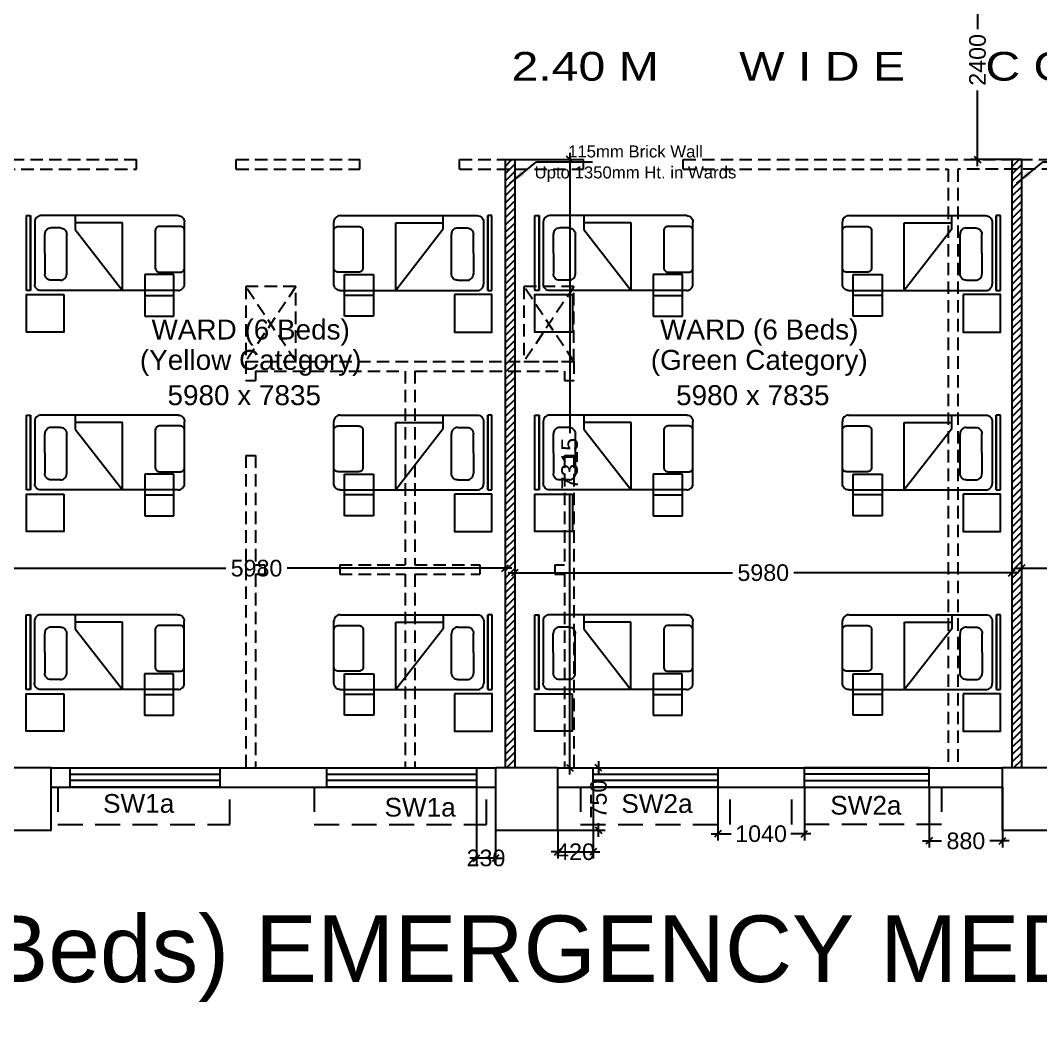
# Model space of a CAD drawing. Extents: x 6345096 to 6738923, y -6490958 to -6305885.
# Drawn here: x 6617354 to 6629621, y -6375273 to -6363256 of the extents above; entities that cross this region are included whole.
import ezdxf
from ezdxf.enums import TextEntityAlignment as Align

# ---------------------------------------------------------------- set-up
doc = ezdxf.new("R2010")
doc.units = 0
doc.header["$LTSCALE"] = 600
doc.header["$MEASUREMENT"] = 0
doc.header["$PDMODE"] = 35
doc.linetypes.add('DASHED', pattern=[0.75, 0.5, -0.25])
doc.linetypes.add('HIDDEN', pattern=[0.375, 0.25, -0.125])
doc.layers.get('0').update_dxf_attribs({"linetype": 'CONTINUOUS'})
doc.layers.get('Defpoints').update_dxf_attribs({"linetype": 'CONTINUOUS'})
for name, color, linetype in [('Beds', 33, 'CONTINUOUS'), ('chajja', 7, 'CONTINUOUS'), ('DIM-TEXT', 8, 'CONTINUOUS'), ('FURN', 32, 'CONTINUOUS'), ('HS', 251, 'CONTINUOUS'), ('joinery', 7, 'CONTINUOUS'), ('LA-column', 3, 'CONTINUOUS'), ('PARTI', 21, 'CONTINUOUS'), ('Room Dim', 1, 'CONTINUOUS'), ('TEXT', 6, 'CONTINUOUS'), ('TXT', 6, 'CONTINUOUS'), ('Walls', 7, 'CONTINUOUS'), ('Ward Hatch', 170, 'CONTINUOUS'), ('WIN', 151, 'CONTINUOUS'), ('Working Dim', 5, 'CONTINUOUS')]:
    doc.layers.add(name, color=color, linetype=linetype)
doc.styles.add('ari', font='arial.ttf')
doc.styles.add('ARIAL', font='arial.ttf')
doc.styles.add('RT', font='romant.shx')
doc.dimstyles.new('int. dim', dxfattribs={"dimtxt": 200, "dimasz": 80, "dimexe": 80, "dimexo": 0, "dimgap": 70, "dimtad": 0, "dimdec": 0, "dimzin": 12, "dimdsep": 46, "dimtxsty": 'ari', "dimblk": 'OBLIQUE', "dimcen": 2, "dimdle": 80, "dimclrd": 256, "dimclre": 256, "dimclrt": 6, "dimadec": 0, "dimazin": 0, "dimtfac": 1, "dimtdec": 0, "dimtix": 1, "dimtmove": 2, "dimatfit": 3, "dimfxl": 1, "dimtolj": 1, "dimtzin": 0, "dimlwd": -1, "dimlwe": -1, "dimarcsym": 0})
doc.dimstyles.new('TEXT', dxfattribs={"dimscale": 0, "dimtxt": 600, "dimasz": 300, "dimexe": 300, "dimexo": 30, "dimgap": 50, "dimtad": 0, "dimdec": 0, "dimzin": 0, "dimdsep": 46, "dimtxsty": 'RT', "dimblk": 'OBLIQUE', "dimcen": 0.09, "dimdle": 300, "dimclrd": 256, "dimclre": 256, "dimclrt": 170, "dimadec": 0, "dimazin": 0, "dimtfac": 1, "dimtdec": 0, "dimtofl": 0, "dimtmove": 2, "dimatfit": 3, "dimfxl": 1, "dimfrac": 2, "dimtolj": 1, "dimtzin": 0, "dimlwd": -1, "dimlwe": -1, "dimarcsym": 0})
pattern_1 = [(45, (0, 81878.28), (-44.19417382, 44.19417382), [])]

# ---------------------------------------------------------------- blocks, each defined once
blk = doc.blocks.new('A$C1D410D94')
at = {"layer": 'Beds', "color": 8, "linetype": 'Continuous', "ltscale": 5}
for p, q in [((-1254, -462), (-1254, 438)), ((-1254, 438), (-1204, 438)), ((-1204, -462), (-1204, 438)), ((-1204, 438), (-1204, 438)), ((-1204, 438), (-1204, -462)), ((-1153, 377), (-1154, 363)), ((-1148, 392), (-1153, 377)), ((-1141, 404), (-1148, 392)), ((-1132, 416), (-1141, 404)), ((-1121, 425), (-1132, 416)), ((-1108, 432), (-1121, 425)), ((-1094, 436), (-1108, 432)), ((-1079, 438), (-1094, 436)), ((571, 438), (-1079, 438)), ((-666, 438), (-666, 269)), ((571, 438), (586, 436)), ((586, 436), (600, 432)), ((600, 432), (612, 425)), ((612, 425), (624, 416)), ((624, 416), (633, 404)), ((633, 404), (640, 392)), ((640, 392), (645, 377)), ((645, 377), (646, 363)), ((-1154, 363), (-1154, -387)), ((-1020, 256), (-1027, 243)), ((-1010, 267), (-1020, 256)), ((-999, 277), (-1010, 267)), ((-986, 284), (-999, 277)), ((-972, 288), (-986, 284)), ((-957, 289), (-972, 288)), ((-843, 289), (-957, 289)), ((-843, 289), (-829, 288)), ((-829, 288), (-814, 284)), ((-814, 284), (-802, 277)), ((-802, 277), (-790, 267)), ((-790, 267), (-781, 256)), ((-781, 256), (-774, 243)), ((-98, 350), (-666, 350)), ((-666, 269), (-98, -462)), ((-98, -462), (-98, 350)), ((646, -387), (646, 363)), ((-1031, 229), (-1032, 214)), ((-1032, -15), (-1032, 214)), ((-1027, 243), (-1031, 229)), ((-774, 243), (-770, 229)), ((-770, 229), (-768, 214)), ((-768, -265), (-768, 214)), ((-1032, -15), (-1032, -265)), ((-1031, -280), (-1032, -265)), ((-1027, -294), (-1031, -280)), ((-1020, -307), (-1027, -294)), ((-1010, -318), (-1020, -307)), ((-999, -328), (-1010, -318)), ((-986, -335), (-999, -328)), ((-972, -339), (-986, -335)), ((-957, -340), (-972, -339)), ((-843, -340), (-957, -340)), ((-843, -340), (-829, -339)), ((-829, -339), (-814, -335)), ((-814, -335), (-802, -328)), ((-802, -328), (-790, -318)), ((-790, -318), (-781, -307)), ((-781, -307), (-774, -294)), ((-774, -294), (-770, -280)), ((-770, -280), (-768, -265)), ((-1204, -462), (-1254, -462)), ((-1153, -402), (-1154, -387)), ((-1148, -416), (-1153, -402)), ((-1141, -429), (-1148, -416)), ((-1132, -440), (-1141, -429)), ((-1121, -449), (-1132, -440)), ((-1108, -457), (-1121, -449)), ((-1094, -461), (-1108, -457)), ((-1079, -462), (-1094, -461)), ((571, -462), (-1079, -462)), ((571, -462), (586, -461)), ((586, -461), (600, -456)), ((600, -456), (612, -449)), ((612, -449), (624, -440)), ((624, -440), (633, -429)), ((633, -429), (640, -416)), ((640, -416), (645, -402)), ((645, -402), (646, -387))]:
    blk.add_line(p, q, dxfattribs=at)
at = {"layer": 'Beds', "color": 8, "linetype": 'HIDDEN', "ltscale": 100}
blk.add_line((168, -521), (518, -521), dxfattribs=at)
at = {"layer": 'Beds', "color": 8}
blk.add_lwpolyline([(646, -192), (646, 258, 0.414214), (596, 308), (346, 308, 0.414214), (296, 258), (296, -192, 0.414214), (346, -242), (596, -242, 0.414214)], format="xyb", close=True, dxfattribs=at)
at = {"layer": 'Beds', "color": 8, "linetype": 'HIDDEN', "ltscale": 100}
blk.add_lwpolyline([(518, -771), (518, -271), (168, -271), (168, -771)], close=True, dxfattribs=at)
at = {"layer": 'Beds', "color": 8, "linetype": 'Continuous', "ltscale": 5}
blk.add_lwpolyline([(-804, -512), (-804, -962), (-1254, -962), (-1254, -512)], close=True, dxfattribs=at)
blk = doc.blocks.new('_Oblique')
at = {"color": 0, "linetype": 'ByBlock', "lineweight": -2}
blk.add_line((-0.5, -0.5), (0.5, 0.5), dxfattribs=at)
blk = doc.blocks.new('*D294')
at = {"layer": 'Defpoints', "color": 0, "transparency": 16777216}
for p in [(6628863, -6362531), (6629275, -6362531, 5), (6629275, -6364931, 6)]:
    blk.add_point(p, dxfattribs=at)
at = {"layer": 'Working Dim', "transparency": 16777216}
for p, q in [((6628863, -6362451), (6628863, -6363361)), ((6629275, -6362531), (6628783, -6362531)), ((6628863, -6365011), (6628863, -6364101)), ((6629275, -6364931), (6628783, -6364931))]:
    blk.add_line(p, q, dxfattribs=at)
at = {"layer": 'Working Dim', "transparency": 16777216, "xscale": 80, "yscale": 80, "zscale": 80}
for p, rotation in [((6628863, -6362531), 90), ((6628863, -6364931), 270)]:
    blk.add_blockref('_Oblique', p, dxfattribs=dict(at, rotation=rotation))
at = {"layer": 'Working Dim', "color": 6, "transparency": 16777216, "insert": (6628863, -6363731), "char_height": 200, "attachment_point": 5, "rotation": 90, "style": 'ari'}
blk.add_mtext('\\A1;2400', dxfattribs=at)
blk = doc.blocks.new('*D298')
at = {"layer": 'Defpoints', "color": 0, "transparency": 16777216}
for p in [(6623817, -6372246, -22), (6623817, -6372996, -22), (6624305, -6372996)]:
    blk.add_point(p, dxfattribs=at)
at = {"layer": 'Working Dim', "transparency": 16777216}
for p, q in [((6623817, -6372246), (6624385, -6372246)), ((6624305, -6372166), (6624305, -6372331)), ((6623817, -6372996), (6624385, -6372996)), ((6624305, -6373076), (6624305, -6372910))]:
    blk.add_line(p, q, dxfattribs=at)
at = {"layer": 'Working Dim', "transparency": 16777216, "xscale": 80, "yscale": 80, "zscale": 80}
for p, rotation in [((6624305, -6372246), 90), ((6624305, -6372996), 270)]:
    blk.add_blockref('_Oblique', p, dxfattribs=dict(at, rotation=rotation))
at = {"layer": 'Working Dim', "color": 6, "transparency": 16777216, "insert": (6624305, -6372621), "char_height": 200, "attachment_point": 5, "rotation": 90, "style": 'ari'}
blk.add_mtext('\\A1;750', dxfattribs=at)
blk = doc.blocks.new('*D650')
at = {"layer": 'Defpoints', "color": 0, "transparency": 16777216}
for p in [(6628282, -6372476, 1), (6629161, -6372476), (6629161, -6373124)]:
    blk.add_point(p, dxfattribs=at)
at = {"layer": 'Working Dim', "transparency": 16777216}
for p, q in [((6628282, -6372476), (6628282, -6373204)), ((6629161, -6372476), (6629161, -6373204)), ((6628202, -6373124), (6628431, -6373124)), ((6629241, -6373124), (6629012, -6373124))]:
    blk.add_line(p, q, dxfattribs=at)
at = {"layer": 'Working Dim', "transparency": 16777216, "xscale": 80, "yscale": 80, "zscale": 80, "rotation": 180}
blk.add_blockref('_Oblique', (6628282, -6373124), dxfattribs=at)
at = {"layer": 'Working Dim', "transparency": 16777216, "xscale": 80, "yscale": 80, "zscale": 80}
blk.add_blockref('_Oblique', (6629161, -6373124), dxfattribs=at)
at = {"layer": 'Working Dim', "color": 6, "transparency": 16777216, "insert": (6628722, -6373124), "char_height": 200, "attachment_point": 5, "style": 'ari'}
blk.add_mtext('\\A1;880', dxfattribs=at)
blk = doc.blocks.new('*D939')
at = {"layer": 'Defpoints', "color": 0, "transparency": 16777216}
for p in [(6617203, -6369741, 9), (6623182, -6369741, 6), (6623182, -6369845)]:
    blk.add_point(p, dxfattribs=at)
at = {"layer": 'Working Dim', "transparency": 16777216}
for p, q in [((6617203, -6369741), (6617203, -6369925)), ((6623182, -6369741), (6623182, -6369925)), ((6617123, -6369845), (6619825, -6369845)), ((6623262, -6369845), (6620561, -6369845))]:
    blk.add_line(p, q, dxfattribs=at)
at = {"layer": 'Working Dim', "transparency": 16777216, "xscale": 80, "yscale": 80, "zscale": 80, "rotation": 180}
blk.add_blockref('_Oblique', (6617203, -6369845), dxfattribs=at)
at = {"layer": 'Working Dim', "transparency": 16777216, "xscale": 80, "yscale": 80, "zscale": 80}
blk.add_blockref('_Oblique', (6623182, -6369845), dxfattribs=at)
at = {"layer": 'Working Dim', "color": 6, "transparency": 16777216, "insert": (6620193, -6369845), "char_height": 200, "attachment_point": 5, "style": 'ari'}
blk.add_mtext('\\A1;5980', dxfattribs=at)
blk = doc.blocks.new('*D940')
at = {"layer": 'Defpoints', "color": 0, "transparency": 16777216}
for p in [(6629390, -6369745, 6), (6635692, -6369745, 2), (6635692, -6369844)]:
    blk.add_point(p, dxfattribs=at)
at = {"layer": 'Working Dim', "transparency": 16777216}
for p, q in [((6629390, -6369745), (6629390, -6369924)), ((6635692, -6369745), (6635692, -6369924)), ((6629310, -6369844), (6632172, -6369844)), ((6635772, -6369844), (6632910, -6369844))]:
    blk.add_line(p, q, dxfattribs=at)
at = {"layer": 'Working Dim', "transparency": 16777216, "xscale": 80, "yscale": 80, "zscale": 80, "rotation": 180}
blk.add_blockref('_Oblique', (6629390, -6369844), dxfattribs=at)
at = {"layer": 'Working Dim', "transparency": 16777216, "xscale": 80, "yscale": 80, "zscale": 80}
blk.add_blockref('_Oblique', (6635692, -6369844), dxfattribs=at)
at = {"layer": 'Working Dim', "color": 6, "transparency": 16777216, "insert": (6632541, -6369844), "char_height": 200, "attachment_point": 5, "style": 'ari'}
blk.add_mtext('\\A1;6300', dxfattribs=at)
blk = doc.blocks.new('*D942')
at = {"layer": 'Defpoints', "color": 0, "transparency": 16777216}
for p in [(6623297, -6364931, 6), (6623817, -6372246, 14), (6623959, -6372246)]:
    blk.add_point(p, dxfattribs=at)
at = {"layer": 'Working Dim', "transparency": 16777216}
for p, q in [((6623959, -6364851), (6623959, -6368220)), ((6623297, -6364931), (6624039, -6364931)), ((6623959, -6372326), (6623959, -6368957)), ((6623817, -6372246), (6624039, -6372246))]:
    blk.add_line(p, q, dxfattribs=at)
at = {"layer": 'Working Dim', "transparency": 16777216, "xscale": 80, "yscale": 80, "zscale": 80}
for p, rotation in [((6623959, -6364931), 90), ((6623959, -6372246), 270)]:
    blk.add_blockref('_Oblique', p, dxfattribs=dict(at, rotation=rotation))
at = {"layer": 'Working Dim', "color": 6, "transparency": 16777216, "insert": (6623959, -6368588), "char_height": 200, "attachment_point": 5, "rotation": 90, "style": 'ari'}
blk.add_mtext('\\A1;7315', dxfattribs=at)
blk = doc.blocks.new('*D1184')
at = {"layer": 'Defpoints', "color": 0, "transparency": 16777216}
for p in [(6623297, -6369871, 6), (6629275, -6369871, 6), (6629275, -6369899)]:
    blk.add_point(p, dxfattribs=at)
at = {"layer": 'Working Dim', "transparency": 16777216}
for p, q in [((6623217, -6369899), (6625918, -6369899)), ((6623297, -6369871), (6623297, -6369979)), ((6629355, -6369899), (6626655, -6369899)), ((6629275, -6369871), (6629275, -6369979))]:
    blk.add_line(p, q, dxfattribs=at)
at = {"layer": 'Working Dim', "transparency": 16777216, "xscale": 80, "yscale": 80, "zscale": 80, "rotation": 180}
blk.add_blockref('_Oblique', (6623297, -6369899), dxfattribs=at)
at = {"layer": 'Working Dim', "transparency": 16777216, "xscale": 80, "yscale": 80, "zscale": 80}
blk.add_blockref('_Oblique', (6629275, -6369899), dxfattribs=at)
at = {"layer": 'Working Dim', "color": 6, "transparency": 16777216, "insert": (6626286, -6369899), "char_height": 200, "attachment_point": 5, "style": 'ari'}
blk.add_mtext('\\A1;5980', dxfattribs=at)
blk = doc.blocks.new('*D1271')
at = {"layer": 'Defpoints', "color": 0, "transparency": 16777216}
for p in [(6625740, -6372474, 1), (6626780, -6372476, 1), (6626780, -6373038)]:
    blk.add_point(p, dxfattribs=at)
at = {"layer": 'Working Dim', "transparency": 16777216}
for p, q in [((6625740, -6372474), (6625740, -6373118)), ((6626780, -6372476), (6626780, -6373118)), ((6625660, -6373038), (6625901, -6373038)), ((6626860, -6373038), (6626619, -6373038))]:
    blk.add_line(p, q, dxfattribs=at)
at = {"layer": 'Working Dim', "transparency": 16777216, "xscale": 80, "yscale": 80, "zscale": 80, "rotation": 180}
blk.add_blockref('_Oblique', (6625740, -6373038), dxfattribs=at)
at = {"layer": 'Working Dim', "transparency": 16777216, "xscale": 80, "yscale": 80, "zscale": 80}
blk.add_blockref('_Oblique', (6626780, -6373038), dxfattribs=at)
at = {"layer": 'Working Dim', "color": 6, "transparency": 16777216, "insert": (6626260, -6373038), "char_height": 200, "attachment_point": 5, "style": 'ari'}
blk.add_mtext('\\A1;1040', dxfattribs=at)
blk = doc.blocks.new('*D1282')
at = {"layer": 'Defpoints', "color": 0, "linetype": 'Continuous', "transparency": 16777216}
for p in [(6610879, -6372846, 13), (6651519, -6372996, 14), (6651519, -6374541)]:
    blk.add_point(p, dxfattribs=at)
at = {"layer": 'DIM-TEXT', "transparency": 16777216}
for p, q in [((6610879, -6372846), (6610879, -6374841)), ((6651519, -6372996), (6651519, -6374841)), ((6610579, -6374541), (6611790, -6374541)), ((6651819, -6374541), (6650608, -6374541))]:
    blk.add_line(p, q, dxfattribs=at)
at = {"layer": 'DIM-TEXT', "linetype": 'Continuous', "transparency": 16777216, "xscale": 300, "yscale": 300, "zscale": 300, "rotation": 180}
blk.add_blockref('_Oblique', (6610879, -6374541), dxfattribs=at)
at = {"layer": 'DIM-TEXT', "linetype": 'Continuous', "transparency": 16777216, "xscale": 300, "yscale": 300, "zscale": 300}
blk.add_blockref('_Oblique', (6651519, -6374541), dxfattribs=at)
at = {"layer": 'DIM-TEXT', "color": 170, "linetype": 'Continuous', "transparency": 16777216, "insert": (6631199, -6374541), "char_height": 750, "attachment_point": 5, "style": 'ari'}
blk.add_mtext('\\A1;{\\H1.067x;(I.C.U. - 6 Beds) EMERGENCY MEDICINE DEPT (18 Beds) TRIAGE (6 Beds)}', dxfattribs=at)
blk = doc.blocks.new('*D1919')
at = {"layer": 'Defpoints', "color": 0, "transparency": 16777216}
for p in [(6622837, -6372476, 1), (6623067, -6372996, 1), (6622837, -6373330)]:
    blk.add_point(p, dxfattribs=at)
at = {"layer": 'Working Dim', "transparency": 16777216}
for p, q in [((6622837, -6372476), (6622837, -6373410)), ((6623067, -6372996), (6623067, -6373410)), ((6622837, -6373330), (6622757, -6373330)), ((6623067, -6373330), (6622837, -6373330)), ((6623067, -6373330), (6623147, -6373330))]:
    blk.add_line(p, q, dxfattribs=at)
at = {"layer": 'Working Dim', "transparency": 16777216, "xscale": 80, "yscale": 80, "zscale": 80}
blk.add_blockref('_Oblique', (6622837, -6373330), dxfattribs=at)
at = {"layer": 'Working Dim', "transparency": 16777216, "xscale": 80, "yscale": 80, "zscale": 80, "rotation": 180}
blk.add_blockref('_Oblique', (6623067, -6373330), dxfattribs=at)
at = {"layer": 'Working Dim', "color": 6, "transparency": 16777216, "insert": (6622952, -6373330), "char_height": 200, "attachment_point": 5, "style": 'ari'}
blk.add_mtext('\\A1;230', dxfattribs=at)
blk = doc.blocks.new('*D1920')
at = {"layer": 'Defpoints', "color": 0, "transparency": 16777216}
for p in [(6624240, -6372476, -39), (6623817, -6372996, 1), (6624240, -6373255)]:
    blk.add_point(p, dxfattribs=at)
at = {"layer": 'Working Dim', "transparency": 16777216}
for p, q in [((6624240, -6372476), (6624240, -6373335)), ((6623817, -6372996), (6623817, -6373335)), ((6623817, -6373255), (6623737, -6373255)), ((6623817, -6373255), (6624240, -6373255)), ((6624240, -6373255), (6624320, -6373255))]:
    blk.add_line(p, q, dxfattribs=at)
at = {"layer": 'Working Dim', "transparency": 16777216, "xscale": 80, "yscale": 80, "zscale": 80}
blk.add_blockref('_Oblique', (6623817, -6373255), dxfattribs=at)
at = {"layer": 'Working Dim', "transparency": 16777216, "xscale": 80, "yscale": 80, "zscale": 80, "rotation": 180}
blk.add_blockref('_Oblique', (6624240, -6373255), dxfattribs=at)
at = {"layer": 'Working Dim', "color": 6, "transparency": 16777216, "insert": (6624029, -6373255), "char_height": 200, "attachment_point": 5, "style": 'ari'}
blk.add_mtext('\\A1;420', dxfattribs=at)
blk = doc.blocks.new('*D2003')
at = {"layer": 'Defpoints', "color": 0, "linetype": 'Continuous', "transparency": 16777216}
for p in [(6610879, -6377055), (6610879, -6378106, 22), (6651940, -6378105, -1)]:
    blk.add_point(p, dxfattribs=at)
at = {"layer": 'DIM-TEXT', "transparency": 16777216}
for p, q in [((6610879, -6378106), (6610879, -6376755)), ((6651940, -6378105), (6651940, -6376755)), ((6610579, -6377055), (6620675, -6377055)), ((6652240, -6377055), (6642144, -6377055))]:
    blk.add_line(p, q, dxfattribs=at)
at = {"layer": 'DIM-TEXT', "linetype": 'Continuous', "transparency": 16777216, "xscale": 300, "yscale": 300, "zscale": 300, "rotation": 180}
blk.add_blockref('_Oblique', (6610879, -6377055), dxfattribs=at)
at = {"layer": 'DIM-TEXT', "linetype": 'Continuous', "transparency": 16777216, "xscale": 300, "yscale": 300, "zscale": 300}
blk.add_blockref('_Oblique', (6651940, -6377055), dxfattribs=at)
at = {"layer": 'DIM-TEXT', "color": 170, "linetype": 'Continuous', "transparency": 16777216, "insert": (6631409, -6377055), "char_height": 750, "attachment_point": 5, "style": 'ari'}
blk.add_mtext("\\A1;{\\H1.067x;SAMPLE COLLECTION & O.P.D's (9 Nos.)}", dxfattribs=at)
blk = doc.blocks.new('A$C2CD672AE')
at = {"layer": 'FURN', "color": 8, "linetype": 'HIDDEN'}
for p, q in [((90345.4, 89965.8, 1), (89744.6, 89065.8, 1)), ((90345.4, 89065.8, 1), (89744.6, 89965.8, 1)), ((93690.4, 89965.8, 1), (93089.6, 89065.8, 1)), ((93690.4, 89065.8, 1), (93089.6, 89965.8, 1))]:
    blk.add_line(p, q, dxfattribs=at)
at = {"layer": 'FURN', "color": 8, "linetype": 'HIDDEN', "elevation": 1}
for points in [[(90345.4, 89065.8), (90345.4, 89965.8), (89744.6, 89965.8), (89744.6, 89065.8)], [(93690.4, 89065.8), (93690.4, 89965.8), (93089.6, 89965.8), (93089.6, 89065.8)]]:
    blk.add_lwpolyline(points, close=True, dxfattribs=at)
at = {"layer": 'Walls', "color": 8, "linetype": 'HIDDEN'}
for p, q in [((85130.4, 91493.3), (88430.4, 91493.3)), ((88430.4, 91378.3), (88430.4, 91493.3)), ((89630.4, 91493.3), (91114.9, 91493.3)), ((89630.4, 91378.3), (89630.4, 91493.3)), ((91114.9, 91378.3), (91114.9, 91493.3)), ((92314.9, 91493.3), (93805.4, 91493.3)), ((92314.9, 91378.3), (92314.9, 91493.3)), ((93805.4, 91378.3), (93805.4, 91493.3)), ((95005.4, 91493.3), (101490.4, 91493.3)), ((95005.4, 91378.3), (95005.4, 91493.3)), ((85245.4, 91378.3), (88430.4, 91378.3)), ((89630.4, 91378.3), (91114.9, 91378.3)), ((92314.9, 91378.3), (93805.4, 91378.3)), ((95005.4, 91378.3), (98190.4, 91378.3)), ((98190.4, 91377.8), (98190.4, 84178.3)), ((101490.4, 91378.3), (98305.4, 91378.3)), ((98305.4, 91377.8), (98305.4, 84178.3)), ((89745.4, 89065.8), (93690.4, 89065.8)), ((89745.4, 89065.8), (89745.4, 88835.8)), ((93690.4, 89065.8), (93690.4, 88835.8)), ((89860.4, 88950.8), (91660.4, 88950.8)), ((89860.4, 88950.8), (89860.4, 88835.8)), ((91660.4, 88950.8), (91660.4, 86621.6)), ((91775.4, 88950.8), (91775.4, 86621.6)), ((91775.4, 88950.8), (93575.4, 88950.8)), ((93575.4, 88950.8), (93575.4, 88835.8)), ((89745.4, 88835.8), (89860.4, 88835.8)), ((93575.4, 88835.8), (93690.4, 88835.8)), ((89745.4, 87935.8), (89860.4, 87935.8)), ((89745.4, 87935.8), (89745.4, 84177.5)), ((89860.4, 87935.8), (89860.4, 86621.6)), ((93575.4, 87935.8), (93575.4, 86621.6)), ((93575.4, 87935.8), (93690.4, 87935.8)), ((93690.4, 87935.8), (93690.4, 84178.3)), ((89860.4, 86621.6), (89975.4, 86621.6)), ((89975.4, 86621.6), (89975.4, 86506.6)), ((90875.4, 86621.6), (91660.4, 86621.6)), ((90875.4, 86621.6), (90875.4, 86506.6)), ((91775.4, 86621.6), (92560.4, 86621.6)), ((92560.4, 86621.6), (92560.4, 86506.6)), ((93460.4, 86621.6), (93575.4, 86621.6)), ((93460.4, 86621.6), (93460.4, 86506.6)), ((89860.4, 86506.6), (89975.4, 86506.6)), ((89860.4, 86506.6), (89860.4, 84177.5)), ((90875.4, 86506.6), (91660.4, 86506.6)), ((91660.4, 86506.6), (91660.4, 84177.5)), ((91775.4, 86506.6), (92560.4, 86506.6)), ((91775.4, 86506.6), (91775.4, 84178.3)), ((93460.4, 86506.6), (93575.4, 86506.6)), ((93575.4, 86506.6), (93575.4, 84178.3)), ((87404, 84178.2), (89745.4, 84178.3)), ((89860.4, 84178.3), (91660.4, 84178.3)), ((91775.4, 84178.3), (92748, 84178.3)), ((93498, 84178.3), (93575.4, 84178.3)), ((93690.4, 84178.3), (98190.4, 84178.3)), ((98305.4, 84178.3), (98842, 84178.3)), ((87403.9, 83948.2), (92748, 83948.3)), ((93497.9, 83948.3), (98842, 83948.3))]:
    blk.add_line(p, q, dxfattribs=at)
at = {"layer": 'TXT', "color": 8, "linetype": 'HIDDEN', "style": 'ARIAL', "width": 1.2}
blk.add_text('2.40 M      W I D E      C O R R I D O R', height=345.6, dxfattribs=at).set_placement((97929, 92442.7, 1), align=Align.CENTER)

msp = doc.modelspace()

# ---------------------------------------------------------------- hatches: boundary and pattern name
at = {"layer": 'Ward Hatch'}
h = msp.add_hatch(dxfattribs=at)
h.set_pattern_fill('ANSI31', color=170, scale=500, style=0)
h.set_pattern_definition(pattern_1)
h.paths.add_polyline_path([(6623297.354, -6364930.6), (6623182.354, -6364930.6), (6623182.354, -6372245.6), (6623297.354, -6372245.6)])
h = msp.add_hatch(dxfattribs=at)
h.set_pattern_fill('ANSI31', color=170, scale=500, style=0)
h.set_pattern_definition(pattern_1)
h.paths.add_polyline_path([(6629390.354, -6364930.6), (6629339.443, -6364930.6), (6629275.354, -6364930.6), (6629275.354, -6372245.6), (6629390.354, -6372245.6)])

# ---------------------------------------------------------------- linework, layer by layer
at = {"layer": 'chajja', "color": 7, "linetype": 'DASHED'}
for points, elevation in [([(6617803.021, -6372475.809), (6617803.021, -6372925.809), (6619874.021, -6372925.808), (6619874.021, -6372475.808)], -38.623), ([(6620887.354, -6372475.578), (6620887.354, -6372925.578), (6622958.354, -6372925.577), (6622958.354, -6372475.577)], 1.031), ([(6624089.785, -6372475.766), (6624089.785, -6372925.766), (6625889.785, -6372925.764), (6625889.785, -6372475.764)], -38.623), ([(6628429.785, -6372475.766), (6628429.785, -6372925.766), (6626629.785, -6372925.764), (6626629.785, -6372475.764)], -38.623)]:
    msp.add_lwpolyline(points, dxfattribs=dict(at, elevation=elevation))
at = {"layer": 'LA-column', "color": 2, "elevation": 1.031}
for points in [[(6616973.353, -6372995.667), (6617723.353, -6372995.667), (6617723.353, -6372245.667), (6616973.353, -6372245.667)], [(6623067.354, -6372995.667), (6623817.354, -6372995.667), (6623817.354, -6372245.667), (6623067.354, -6372245.667)], [(6629160.354, -6372995.667), (6629910.354, -6372995.667), (6629910.354, -6372245.667), (6629160.354, -6372245.667)]]:
    msp.add_lwpolyline(points, close=True, dxfattribs=at)
at = {"layer": 'PARTI', "color": 7, "linetype": 'Continuous'}
for p, q in [((6623182.354, -6364930.6, -12.768), (6623182.354, -6372245.6, -12.768)), ((6623182.354, -6364930.6, -12.768), (6623297.354, -6364930.6, -12.768)), ((6623297.354, -6364930.6, -12.768), (6623297.354, -6372245.6, -12.768)), ((6629275.354, -6364930.6, -12.768), (6629275.354, -6372245.634, -12.768)), ((6629390.354, -6364930.6, -12.768), (6629275.354, -6364930.6, -12.768)), ((6629339.443, -6364930.6, -12.768), (6629390.354, -6364930.6, -12.768)), ((6629390.354, -6364930.6, -12.768), (6629390.354, -6372245.634, -12.768))]:
    msp.add_line(p, q, dxfattribs=at)
at = {"layer": 'Walls', "linetype": 'Continuous'}
for p, q in [((6617723.353, -6372245.671), (6623067.354, -6372245.573, 1.031)), ((6623817.354, -6372245.667, 1.031), (6629161.354, -6372245.573)), ((6617723.263, -6372475.671), (6623067.353, -6372475.572)), ((6623817.263, -6372475.573), (6629161.354, -6372475.573))]:
    msp.add_line(p, q, dxfattribs=at)
at = {"layer": 'WIN', "linetype": 'Continuous'}
for points, elevation in [([(6617953.021, -6372475.808), (6617953.021, -6372245.808), (6619753.021, -6372245.808), (6619753.021, -6372475.808)], -38.623), ([(6621037.354, -6372475.577), (6621037.354, -6372245.577), (6622837.354, -6372245.577), (6622837.354, -6372475.577)], 1.031), ([(6624239.785, -6372475.764), (6624239.785, -6372245.764), (6625739.785, -6372245.764), (6625739.785, -6372475.764)], -38.623), ([(6628279.785, -6372475.764), (6628279.785, -6372245.764), (6626779.785, -6372245.764), (6626779.785, -6372475.764)], -38.623), ([(6617953.021, -6372398.808), (6617953.021, -6372322.808), (6619753.021, -6372322.808), (6619753.021, -6372398.808)], -38.623), ([(6621037.354, -6372398.577), (6621037.354, -6372322.577), (6622837.354, -6372322.577), (6622837.354, -6372398.577)], 1.031), ([(6624239.785, -6372398.764), (6624239.785, -6372322.764), (6625739.785, -6372322.764), (6625739.785, -6372398.764)], -38.623), ([(6628279.785, -6372398.764), (6628279.785, -6372322.764), (6626779.785, -6372322.764), (6626779.785, -6372398.764)], -38.623)]:
    msp.add_lwpolyline(points, close=True, dxfattribs=dict(at, elevation=elevation))

# ---------------------------------------------------------------- block references
at = {"layer": 'Beds'}
for p in [(6618680.076, -6366041.77, -10.486), (6624795.076, -6366041.77, -10.486), (6618680.09, -6368441.77, -10.486), (6624795.09, -6368441.77, -10.486), (6618678.367, -6370841.77, -10.486), (6624793.367, -6370841.77, -10.486)]:
    msp.add_blockref('A$C1D410D94', p, dxfattribs=at)
at = {"layer": 'Beds', "xscale": -1}
for p in [(6621768.809, -6366041.77, -10.486), (6627883.809, -6366041.77, -10.486), (6621768.796, -6368441.77, -10.486), (6627883.796, -6368441.77, -10.486), (6621770.519, -6370841.77, -10.486), (6627885.519, -6370841.77, -10.486)]:
    msp.add_blockref('A$C1D410D94', p, dxfattribs=at)
at = {"layer": 'HS'}
msp.add_blockref('A$C2CD672AE', (6530319.294, -6456423.902, 8.17), dxfattribs=at)

# ---------------------------------------------------------------- texts
at = {"layer": 'joinery', "style": 'ari'}
for s, p in [('SW1a', (6618775.892, -6372785.424, -38.623)), ('SW1a', (6622160.225, -6372831.246, 1.031)), ('SW2a', (6625008.156, -6372786.778, -38.623)), ('SW2a', (6627519.908, -6372807.558, -38.623))]:
    msp.add_text(s, height=225, dxfattribs=at).set_placement(p, align=Align.CENTER)
at = {"layer": 'Room Dim', "style": 'ARIAL'}
for p in [(6620045.533, -6367883.555, -10.486), (6626160.533, -6367883.555, -10.486)]:
    msp.add_text('5980 x 7835', height=240, dxfattribs=at).set_placement(p, align=Align.CENTER)
at = {"layer": 'TEXT', "color": 7, "style": 'ARIAL'}
for p in [(6620122.834, -6367093.911, -10.486), (6626237.835, -6367093.911, -10.486)]:
    msp.add_text('WARD (6 Beds)', height=240, dxfattribs=at).set_placement(p, align=Align.CENTER)
at = {"layer": 'TEXT', "color": 2, "style": 'ARIAL'}
msp.add_text('(Yellow Category)', height=240, dxfattribs=at).set_placement((6620122.834, -6367458.92, -10.486), align=Align.CENTER)
at = {"layer": 'TEXT', "color": 3, "style": 'ARIAL'}
msp.add_text('(Green Category)', height=240, dxfattribs=at).set_placement((6626237.835, -6367458.92, -10.486), align=Align.CENTER)
at = {"layer": 'Ward Hatch', "color": 7, "style": 'ARIAL'}
for s, p in [('115mm Brick Wall', (6624749.385, -6364904.648, -12.768)), ('Upto 1350mm Ht. in Wards', (6624749.385, -6365156.792, -12.768))]:
    msp.add_text(s, height=144, dxfattribs=at).set_placement(p, align=Align.CENTER)

# ---------------------------------------------------------------- dimensions: what is measured, and where the dimension line sits
at = {"layer": 'DIM-TEXT', "linetype": 'Continuous'}
dim = msp.add_linear_dim(base=(6651519.099, -6374540.85, -12.768), p1=(6610879.441, -6372845.638, 0.533), p2=(6651519.099, -6372995.97, 1.031), text='{\\H1.067x;(I.C.U. - 6 Beds) EMERGENCY MEDICINE DEPT (18 Beds) TRIAGE (6 Beds)}', dimstyle='TEXT', override={"dimscale": 1, "dimtxt": 750, "dimexo": 0, "dimtxsty": 'ari'}, dxfattribs=at)
dim.commit()
dim.dimension.update_dxf_attribs({"geometry": '*D1282', "text_midpoint": (6631199.27, -6374540.85, -12.768)})
dim = msp.add_linear_dim(base=(6610879.358, -6377055.236, 1.031), p1=(6651939.585, -6378104.678), p2=(6610879.358, -6378105.854, 22.984), angle=180, text="{\\H1.067x;SAMPLE COLLECTION & O.P.D's (9 Nos.)}", dimstyle='TEXT', override={"dimscale": 1, "dimtxt": 750, "dimexo": 0, "dimtxsty": 'ari'}, dxfattribs=at)
dim.commit()
dim.dimension.update_dxf_attribs({"geometry": '*D2003', "text_midpoint": (6631409.471, -6377055.236, 1.031)})
at = {"layer": 'Working Dim', "color": 6}
for base, p1, p2, picture, middle in [((6628862.718, -6362530.6, -12.768), (6629275.354, -6364930.6, -6.606), (6629275.354, -6362530.6, -7.637), '*D294', (6628862.718, -6363730.6, -12.768)), ((6623959.01, -6372245.667, -12.768), (6623297.354, -6364930.6, -6.606), (6623817.354, -6372245.667, 1.031), '*D942', (6623959.01, -6368588.133, -12.768)), ((6624305.419, -6372995.637, 13.889), (6623817.441, -6372245.6, -7.637), (6623817.441, -6372995.637, -7.637), '*D298', (6624305.419, -6372620.618, 13.889))]:
    dim = msp.add_linear_dim(base=base, p1=p1, p2=p2, angle=90, dimstyle='int. dim', override={"dimtxt": 200, "dimarcsym": 1}, dxfattribs=at)
    dim.commit()
    dim.dimension.update_dxf_attribs({"geometry": picture, "text_midpoint": middle})
for p1, p2, distance, text, picture, middle in [((6617203.353, -6369741.194, -4.217), (6623182.354, -6369741.194, -6.606), -103.365, '5980', '*D939', (6620192.853, -6369844.559, -12.768)), ((6629390.354, -6369744.814, -6.606), (6635691.942, -6369744.814, -10.486), -99.661, '6300', '*D940', (6632541.148, -6369844.475, -12.768))]:
    dim = msp.add_aligned_dim(p1=p1, p2=p2, distance=distance, text=text, dimstyle='int. dim', override={"dimtxt": 200, "dimarcsym": 1}, dxfattribs=at)
    dim.commit()
    dim.dimension.update_dxf_attribs({"geometry": picture, "text_midpoint": middle})
for base, p1, p2, text, picture, middle in [((6629275.354, -6369898.671, -12.768), (6623297.354, -6369870.557, -6.606), (6629275.354, -6369870.557, -6.606), '5980', '*D1184', (6626286.354, -6369898.671, -12.768)), ((6624239.785, -6373254.586), (6623817.354, -6372995.667, 1.031), (6624239.785, -6372475.764, -38.623), '420', '*D1920', (6624028.569, -6373254.586))]:
    dim = msp.add_linear_dim(base=base, p1=p1, p2=p2, text=text, dimstyle='int. dim', override={"dimtxt": 200, "dimarcsym": 1}, dxfattribs=at)
    dim.commit()
    dim.dimension.update_dxf_attribs({"geometry": picture, "text_midpoint": middle})
for base, p1, p2, picture, middle in [((6622837.354, -6373330.46), (6623067.354, -6372995.667, 1.031), (6622837.354, -6372475.577, 1.031), '*D1919', (6622952.354, -6373330.46)), ((6626779.793, -6373037.816), (6625739.793, -6372473.836, 1.031), (6626779.793, -6372475.579, 1.031), '*D1271', (6626259.793, -6373037.816)), ((6629161.354, -6373124.206), (6628281.793, -6372475.573, 1.031), (6629161.354, -6372475.573), '*D650', (6628721.573, -6373124.206))]:
    dim = msp.add_linear_dim(base=base, p1=p1, p2=p2, dimstyle='int. dim', override={"dimtxt": 200, "dimarcsym": 1}, dxfattribs=at)
    dim.commit()
    dim.dimension.update_dxf_attribs({"geometry": picture, "text_midpoint": middle})

# ---------------------------------------------------------------- leaders
at = {"layer": 'Ward Hatch', "color": 170}
for points in [[(6623238.663, -6365215.991, -12.768), (6623559.578, -6364957.194, -12.768), (6624231.949, -6364957.194, -12.768)], [(6629331.664, -6365215.991, -12.768), (6629652.578, -6364957.194, -12.768), (6630324.95, -6364957.194, -12.768)]]:
    msp.add_leader(points, dimstyle='int. dim', override={"dimtxt": 200, "dimasz": 200, "dimgap": 70, "dimtad": 0, "dimarcsym": 1}, dxfattribs=at)

doc.saveas('drawing.dxf')
